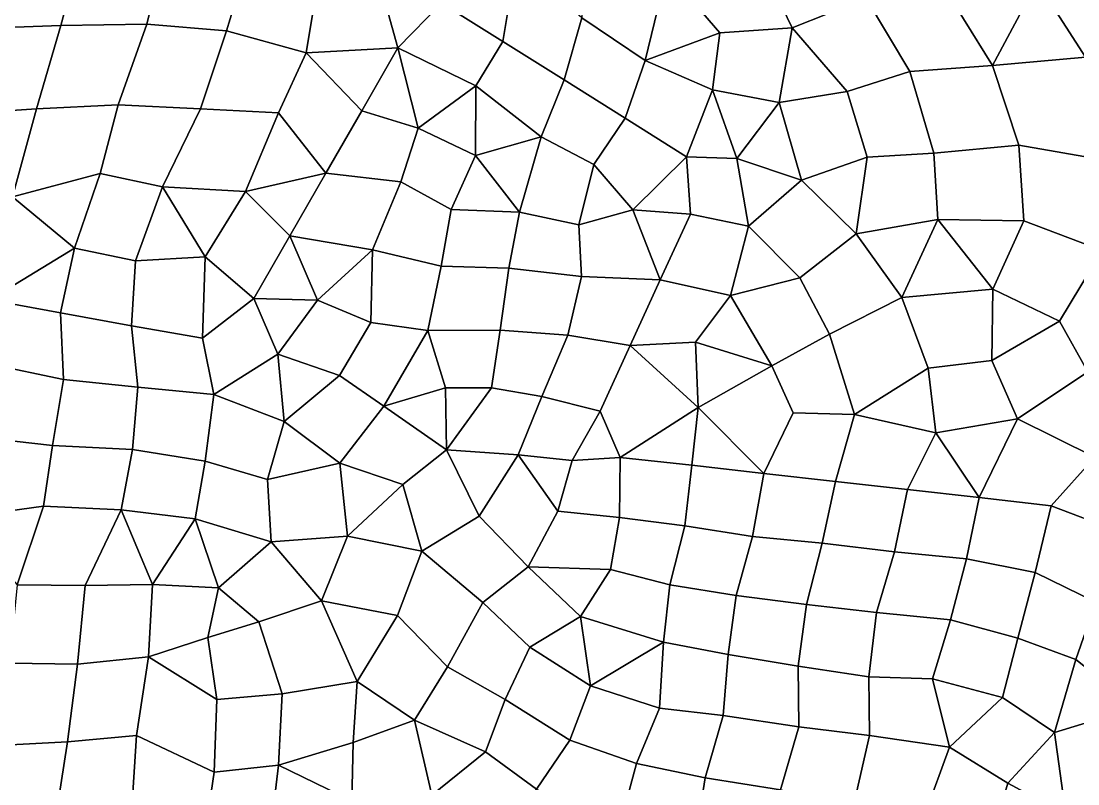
# Model space of a CAD drawing. Extents: x 391089 to 406232, y 6461839 to 6471033.
# Drawn here: x 402555.9 to 402614.5, y 6469703.6 to 6469745.9 of the extents above; entities that cross this region are included whole.
import ezdxf

# ---------------------------------------------------------------- set-up
doc = ezdxf.new("R2010")
doc.units = 0
doc.layers.add('MESH_ELEMS', color=18, linetype='CONTINUOUS')
doc.layers.add('MESH_NODES', color=18, linetype='CONTINUOUS')

msp = doc.modelspace()

# ---------------------------------------------------------------- linework, layer by layer
at = {"layer": 'MESH_ELEMS', "color": 178}
for points in [[(402612.244, 6469748.09, 1.167), (402614.931, 6469743.9, 1.209), (402619.374, 6469747.51, 1.174), (402615.586, 6469751.73, 1.14)], [(402600.19, 6469751.15, 1.145), (402596.434, 6469750.14, 1.188), (402598.662, 6469745.54, 1.213), (402602.759, 6469747.17, 1.191)], [(402558.102, 6469745.67, 1.287), (402559.354, 6469750.34, 1.225), (402554.684, 6469750.25, 1.36), (402553.491, 6469745.5, 1.449)], [(402562.865, 6469745.73, 1.111), (402563.972, 6469750.3, 1.105), (402559.354, 6469750.34, 1.225), (402558.102, 6469745.67, 1.287)], [(402567.289, 6469745.37, 1.089), (402568.703, 6469750.05, 1.115), (402563.972, 6469750.3, 1.105), (402562.865, 6469745.73, 1.111)], [(402586.998, 6469746.08, 1.17), (402590.512, 6469743.72, 1.154), (402591.698, 6469748.68, 1.208), (402587.073, 6469750.51, 1.239)], [(402572.26, 6469747.51, 1.116), (402568.703, 6469750.05, 1.115), (402567.289, 6469745.37, 1.089), (402571.712, 6469744.14, 1.117)], [(402583.35, 6469749.23, 1.212), (402578.931, 6469750.25, 1.205), (402579.215, 6469746.91, 1.136), (402582.61, 6469744.78, 1.117)], [(402594.639, 6469745.26, 1.192), (402598.662, 6469745.54, 1.213), (402596.434, 6469750.14, 1.188), (402591.698, 6469748.68, 1.208)], [(402586.998, 6469746.08, 1.17), (402583.35, 6469749.23, 1.212), (402582.61, 6469744.78, 1.117), (402586.004, 6469742.65, 1.114)], [(402591.698, 6469748.68, 1.208), (402590.512, 6469743.72, 1.154), (402594.639, 6469745.26, 1.192), (402591.698, 6469748.68, 1.208)], [(402606.556, 6469748.63, 1.165), (402602.759, 6469747.17, 1.191), (402605.179, 6469743.12, 1.251), (402609.774, 6469743.44, 1.244)], [(402606.556, 6469748.63, 1.165), (402609.774, 6469743.44, 1.244), (402612.244, 6469748.09, 1.167), (402606.556, 6469748.63, 1.165)], [(402571.712, 6469744.14, 1.117), (402576.79, 6469744.42, 1.103), (402575.757, 6469748.16, 1.139), (402572.26, 6469747.51, 1.116)], [(402576.79, 6469744.42, 1.103), (402579.215, 6469746.91, 1.136), (402575.757, 6469748.16, 1.139), (402576.79, 6469744.42, 1.103)], [(402614.931, 6469743.9, 1.209), (402612.244, 6469748.09, 1.167), (402609.774, 6469743.44, 1.244), (402614.931, 6469743.9, 1.209)], [(402581.121, 6469742.32, 1.077), (402582.61, 6469744.78, 1.117), (402579.215, 6469746.91, 1.136), (402576.79, 6469744.42, 1.103)], [(402602.759, 6469747.17, 1.191), (402598.662, 6469745.54, 1.213), (402601.703, 6469742.01, 1.237), (402605.179, 6469743.12, 1.251)], [(402556.747, 6469741.05, 1.362), (402558.102, 6469745.67, 1.287), (402553.491, 6469745.5, 1.449), (402552.299, 6469740.75, 1.51)], [(402561.27, 6469741.27, 1.155), (402562.865, 6469745.73, 1.111), (402558.102, 6469745.67, 1.287), (402556.747, 6469741.05, 1.362)], [(402565.838, 6469741.05, 1.089), (402567.289, 6469745.37, 1.089), (402562.865, 6469745.73, 1.111), (402561.27, 6469741.27, 1.155)], [(402590.512, 6469743.72, 1.154), (402586.998, 6469746.08, 1.17), (402586.004, 6469742.65, 1.114), (402589.399, 6469740.52, 1.12)], [(402570.178, 6469740.82, 1.143), (402571.712, 6469744.14, 1.117), (402567.289, 6469745.37, 1.089), (402565.838, 6469741.05, 1.089)], [(402594.639, 6469745.26, 1.192), (402590.512, 6469743.72, 1.154), (402594.243, 6469742.09, 1.182), (402594.639, 6469745.26, 1.192)], [(402597.935, 6469741.39, 1.206), (402598.662, 6469745.54, 1.213), (402594.639, 6469745.26, 1.192), (402594.243, 6469742.09, 1.182)], [(402598.662, 6469745.54, 1.213), (402597.935, 6469741.39, 1.206), (402601.703, 6469742.01, 1.237), (402598.662, 6469745.54, 1.213)], [(402581.121, 6469742.32, 1.077), (402584.732, 6469739.5, 1.06), (402586.004, 6469742.65, 1.114), (402582.61, 6469744.78, 1.117)], [(402574.791, 6469740.94, 1.125), (402571.712, 6469744.14, 1.117), (402570.178, 6469740.82, 1.143), (402572.793, 6469737.47, 1.158)], [(402571.712, 6469744.14, 1.117), (402574.791, 6469740.94, 1.125), (402576.79, 6469744.42, 1.103), (402571.712, 6469744.14, 1.117)], [(402576.79, 6469744.42, 1.103), (402574.791, 6469740.94, 1.125), (402577.92, 6469739.98, 1.088), (402576.79, 6469744.42, 1.103)], [(402577.92, 6469739.98, 1.088), (402581.121, 6469742.32, 1.077), (402576.79, 6469744.42, 1.103), (402577.92, 6469739.98, 1.088)], [(402614.931, 6469743.9, 1.209), (402609.774, 6469743.44, 1.244), (402611.235, 6469739.03, 1.25), (402616.113, 6469738.17, 1.203)], [(402589.399, 6469740.52, 1.12), (402592.794, 6469738.39, 1.144), (402594.243, 6469742.09, 1.182), (402590.512, 6469743.72, 1.154)], [(402609.774, 6469743.44, 1.244), (402605.179, 6469743.12, 1.251), (402606.522, 6469738.59, 1.263), (402611.235, 6469739.03, 1.25)], [(402602.823, 6469738.36, 1.231), (402606.522, 6469738.59, 1.263), (402605.179, 6469743.12, 1.251), (402601.703, 6469742.01, 1.237)], [(402581.086, 6469738.45, 1.029), (402581.121, 6469742.32, 1.077), (402577.92, 6469739.98, 1.088), (402581.086, 6469738.45, 1.029)], [(402584.732, 6469739.5, 1.06), (402581.121, 6469742.32, 1.077), (402581.086, 6469738.45, 1.029), (402584.732, 6469739.5, 1.06)], [(402589.399, 6469740.52, 1.12), (402586.004, 6469742.65, 1.114), (402584.732, 6469739.5, 1.06), (402587.652, 6469737.95, 1.077)], [(402595.581, 6469738.29, 1.179), (402594.243, 6469742.09, 1.182), (402592.794, 6469738.39, 1.144), (402595.581, 6469738.29, 1.179)], [(402595.581, 6469738.29, 1.179), (402597.935, 6469741.39, 1.206), (402594.243, 6469742.09, 1.182), (402595.581, 6469738.29, 1.179)], [(402601.703, 6469742.01, 1.237), (402597.935, 6469741.39, 1.206), (402599.173, 6469737.09, 1.202), (402602.823, 6469738.36, 1.231)], [(402555.425, 6469736.16, 1.345), (402556.747, 6469741.05, 1.362), (402552.299, 6469740.75, 1.51), (402551.106, 6469735.99, 1.357)], [(402560.275, 6469737.46, 1.244), (402561.27, 6469741.27, 1.155), (402556.747, 6469741.05, 1.362), (402555.425, 6469736.16, 1.345)], [(402563.735, 6469736.71, 1.193), (402565.838, 6469741.05, 1.089), (402561.27, 6469741.27, 1.155), (402560.275, 6469737.46, 1.244)], [(402568.334, 6469736.46, 1.187), (402570.178, 6469740.82, 1.143), (402565.838, 6469741.05, 1.089), (402563.735, 6469736.71, 1.193)], [(402576.95, 6469736.99, 1.09), (402577.92, 6469739.98, 1.088), (402574.791, 6469740.94, 1.125), (402572.793, 6469737.47, 1.158)], [(402597.935, 6469741.39, 1.206), (402595.581, 6469738.29, 1.179), (402599.173, 6469737.09, 1.202), (402597.935, 6469741.39, 1.206)], [(402568.334, 6469736.46, 1.187), (402572.793, 6469737.47, 1.158), (402570.178, 6469740.82, 1.143), (402568.334, 6469736.46, 1.187)], [(402587.652, 6469737.95, 1.077), (402589.814, 6469735.44, 1.09), (402592.794, 6469738.39, 1.144), (402589.399, 6469740.52, 1.12)], [(402576.95, 6469736.99, 1.09), (402579.739, 6469735.46, 1.034), (402581.086, 6469738.45, 1.029), (402577.92, 6469739.98, 1.088)], [(402581.086, 6469738.45, 1.029), (402583.544, 6469735.32, 1.005), (402584.732, 6469739.5, 1.06), (402581.086, 6469738.45, 1.029)], [(402583.544, 6469735.32, 1.005), (402586.828, 6469734.61, 1.04), (402587.652, 6469737.95, 1.077), (402584.732, 6469739.5, 1.06)], [(402606.732, 6469734.91, 1.233), (402606.522, 6469738.59, 1.263), (402602.823, 6469738.36, 1.231), (402602.199, 6469734.12, 1.202)], [(402611.505, 6469734.83, 1.248), (402611.235, 6469739.03, 1.25), (402606.522, 6469738.59, 1.263), (402606.732, 6469734.91, 1.233)], [(402611.505, 6469734.83, 1.248), (402615.857, 6469733.19, 1.214), (402616.113, 6469738.17, 1.203), (402611.235, 6469739.03, 1.25)], [(402579.739, 6469735.46, 1.034), (402583.544, 6469735.32, 1.005), (402581.086, 6469738.45, 1.029), (402579.739, 6469735.46, 1.034)], [(402592.794, 6469738.39, 1.144), (402589.814, 6469735.44, 1.09), (402593.014, 6469735.21, 1.14), (402592.794, 6469738.39, 1.144)], [(402593.014, 6469735.21, 1.14), (402596.235, 6469734.53, 1.161), (402595.581, 6469738.29, 1.179), (402592.794, 6469738.39, 1.144)], [(402595.581, 6469738.29, 1.179), (402596.235, 6469734.53, 1.161), (402599.173, 6469737.09, 1.202), (402595.581, 6469738.29, 1.179)], [(402602.823, 6469738.36, 1.231), (402599.173, 6469737.09, 1.202), (402602.199, 6469734.12, 1.202), (402602.823, 6469738.36, 1.231)], [(402558.857, 6469733.31, 1.295), (402560.275, 6469737.46, 1.244), (402555.425, 6469736.16, 1.345), (402558.857, 6469733.31, 1.295)], [(402562.236, 6469732.61, 1.242), (402563.735, 6469736.71, 1.193), (402560.275, 6469737.46, 1.244), (402558.857, 6469733.31, 1.295)], [(402572.793, 6469737.47, 1.158), (402568.334, 6469736.46, 1.187), (402570.795, 6469734, 1.151), (402572.793, 6469737.47, 1.158)], [(402575.374, 6469733.23, 1.057), (402576.95, 6469736.99, 1.09), (402572.793, 6469737.47, 1.158), (402570.795, 6469734, 1.151)], [(402589.814, 6469735.44, 1.09), (402587.652, 6469737.95, 1.077), (402586.828, 6469734.61, 1.04), (402589.814, 6469735.44, 1.09)], [(402579.183, 6469732.32, 0.987), (402579.739, 6469735.46, 1.034), (402576.95, 6469736.99, 1.09), (402575.374, 6469733.23, 1.057)], [(402599.085, 6469731.67, 1.157), (402602.199, 6469734.12, 1.202), (402599.173, 6469737.09, 1.202), (402596.235, 6469734.53, 1.161)], [(402562.236, 6469732.61, 1.242), (402566.108, 6469732.83, 1.194), (402563.735, 6469736.71, 1.193), (402562.236, 6469732.61, 1.242)], [(402563.735, 6469736.71, 1.193), (402566.108, 6469732.83, 1.194), (402568.334, 6469736.46, 1.187), (402563.735, 6469736.71, 1.193)], [(402570.795, 6469734, 1.151), (402568.334, 6469736.46, 1.187), (402566.108, 6469732.83, 1.194), (402568.796, 6469730.52, 1.15)], [(402554.133, 6469730.46, 1.333), (402558.857, 6469733.31, 1.295), (402555.425, 6469736.16, 1.345), (402554.133, 6469730.46, 1.333)], [(402579.739, 6469735.46, 1.034), (402579.183, 6469732.32, 0.987), (402582.944, 6469732.21, 0.96), (402583.544, 6469735.32, 1.005)], [(402582.944, 6469732.21, 0.96), (402586.981, 6469731.75, 1.024), (402586.828, 6469734.61, 1.04), (402583.544, 6469735.32, 1.005)], [(402586.981, 6469731.75, 1.024), (402591.346, 6469731.57, 1.099), (402589.814, 6469735.44, 1.09), (402586.828, 6469734.61, 1.04)], [(402591.346, 6469731.57, 1.099), (402593.014, 6469735.21, 1.14), (402589.814, 6469735.44, 1.09), (402591.346, 6469731.57, 1.099)], [(402595.234, 6469730.7, 1.125), (402596.235, 6469734.53, 1.161), (402593.014, 6469735.21, 1.14), (402591.346, 6469731.57, 1.099)], [(402595.234, 6469730.7, 1.125), (402599.085, 6469731.67, 1.157), (402596.235, 6469734.53, 1.161), (402595.234, 6469730.7, 1.125)], [(402602.199, 6469734.12, 1.202), (402604.746, 6469730.58, 1.183), (402606.732, 6469734.91, 1.233), (402602.199, 6469734.12, 1.202)], [(402606.732, 6469734.91, 1.233), (402604.746, 6469730.58, 1.183), (402609.782, 6469731.04, 1.228), (402606.732, 6469734.91, 1.233)], [(402606.732, 6469734.91, 1.233), (402609.782, 6469731.04, 1.228), (402611.505, 6469734.83, 1.248), (402606.732, 6469734.91, 1.233)], [(402613.483, 6469729.27, 1.243), (402615.857, 6469733.19, 1.214), (402611.505, 6469734.83, 1.248), (402609.782, 6469731.04, 1.228)], [(402572.332, 6469730.43, 1.048), (402570.795, 6469734, 1.151), (402568.796, 6469730.52, 1.15), (402572.332, 6469730.43, 1.048)], [(402575.374, 6469733.23, 1.057), (402570.795, 6469734, 1.151), (402572.332, 6469730.43, 1.048), (402575.374, 6469733.23, 1.057)], [(402600.737, 6469728.56, 1.13), (402604.746, 6469730.58, 1.183), (402602.199, 6469734.12, 1.202), (402599.085, 6469731.67, 1.157)], [(402558.857, 6469733.31, 1.295), (402554.133, 6469730.46, 1.333), (402558.075, 6469729.74, 1.296), (402558.857, 6469733.31, 1.295)], [(402558.075, 6469729.74, 1.296), (402562.018, 6469729.02, 1.25), (402562.236, 6469732.61, 1.242), (402558.857, 6469733.31, 1.295)], [(402562.236, 6469732.61, 1.242), (402562.018, 6469729.02, 1.25), (402565.961, 6469728.32, 1.196), (402566.108, 6469732.83, 1.194)], [(402568.796, 6469730.52, 1.15), (402566.108, 6469732.83, 1.194), (402565.961, 6469728.32, 1.196), (402568.796, 6469730.52, 1.15)], [(402572.332, 6469730.43, 1.048), (402575.283, 6469729.2, 0.967), (402575.374, 6469733.23, 1.057), (402572.332, 6469730.43, 1.048)], [(402575.283, 6469729.2, 0.967), (402578.454, 6469728.75, 0.912), (402579.183, 6469732.32, 0.987), (402575.374, 6469733.23, 1.057)], [(402613.483, 6469729.27, 1.243), (402615.064, 6469726.47, 1.225), (402619.319, 6469728.6, 1.183), (402615.857, 6469733.19, 1.214)], [(402582.457, 6469728.77, 0.957), (402582.944, 6469732.21, 0.96), (402579.183, 6469732.32, 0.987), (402578.454, 6469728.75, 0.912)], [(402586.22, 6469728.49, 1.072), (402586.981, 6469731.75, 1.024), (402582.944, 6469732.21, 0.96), (402582.457, 6469728.77, 0.957)], [(402589.679, 6469727.92, 1.116), (402591.346, 6469731.57, 1.099), (402586.981, 6469731.75, 1.024), (402586.22, 6469728.49, 1.072)], [(402593.297, 6469728.1, 1.096), (402595.234, 6469730.7, 1.125), (402591.346, 6469731.57, 1.099), (402589.679, 6469727.92, 1.116)], [(402597.521, 6469726.79, 1.114), (402600.737, 6469728.56, 1.13), (402599.085, 6469731.67, 1.157), (402595.234, 6469730.7, 1.125)], [(402609.782, 6469731.04, 1.228), (402604.746, 6469730.58, 1.183), (402606.206, 6469726.66, 1.164), (402609.731, 6469727.09, 1.233)], [(402609.782, 6469731.04, 1.228), (402609.731, 6469727.09, 1.233), (402613.483, 6469729.27, 1.243), (402609.782, 6469731.04, 1.228)], [(402554.173, 6469726.89, 1.312), (402558.249, 6469726.04, 1.286), (402558.075, 6469729.74, 1.296), (402554.133, 6469730.46, 1.333)], [(402570.138, 6469727.45, 1.041), (402568.796, 6469730.52, 1.15), (402565.961, 6469728.32, 1.196), (402566.576, 6469725.21, 1.149)], [(402568.796, 6469730.52, 1.15), (402570.138, 6469727.45, 1.041), (402572.332, 6469730.43, 1.048), (402568.796, 6469730.52, 1.15)], [(402572.332, 6469730.43, 1.048), (402570.138, 6469727.45, 1.041), (402573.549, 6469726.26, 0.932), (402575.283, 6469729.2, 0.967)], [(402597.521, 6469726.79, 1.114), (402595.234, 6469730.7, 1.125), (402593.297, 6469728.1, 1.096), (402597.521, 6469726.79, 1.114)], [(402606.206, 6469726.66, 1.164), (402604.746, 6469730.58, 1.183), (402600.737, 6469728.56, 1.13), (402602.107, 6469724.09, 1.126)], [(402558.249, 6469726.04, 1.286), (402562.362, 6469725.61, 1.255), (402562.018, 6469729.02, 1.25), (402558.075, 6469729.74, 1.296)], [(402576.006, 6469724.56, 0.82), (402578.454, 6469728.75, 0.912), (402575.283, 6469729.2, 0.967), (402573.549, 6469726.26, 0.932)], [(402615.064, 6469726.47, 1.225), (402613.483, 6469729.27, 1.243), (402609.731, 6469727.09, 1.233), (402611.151, 6469723.86, 1.273)], [(402562.362, 6469725.61, 1.255), (402566.576, 6469725.21, 1.149), (402565.961, 6469728.32, 1.196), (402562.018, 6469729.02, 1.25)], [(402576.006, 6469724.56, 0.82), (402579.428, 6469725.58, 0.859), (402578.454, 6469728.75, 0.912), (402576.006, 6469724.56, 0.82)], [(402581.979, 6469725.57, 0.937), (402582.457, 6469728.77, 0.957), (402578.454, 6469728.75, 0.912), (402579.428, 6469725.58, 0.859)], [(402584.769, 6469725.09, 1.107), (402586.22, 6469728.49, 1.072), (402582.457, 6469728.77, 0.957), (402581.979, 6469725.57, 0.937)], [(402588.011, 6469724.28, 1.227), (402589.679, 6469727.92, 1.116), (402586.22, 6469728.49, 1.072), (402584.769, 6469725.09, 1.107)], [(402593.449, 6469724.49, 1.139), (402593.297, 6469728.1, 1.096), (402589.679, 6469727.92, 1.116), (402593.449, 6469724.49, 1.139)], [(402597.521, 6469726.79, 1.114), (402593.297, 6469728.1, 1.096), (402593.449, 6469724.49, 1.139), (402597.521, 6469726.79, 1.114)], [(402600.737, 6469728.56, 1.13), (402597.521, 6469726.79, 1.114), (402598.707, 6469724.19, 1.145), (402602.107, 6469724.09, 1.126)], [(402566.576, 6469725.21, 1.149), (402570.483, 6469723.71, 0.961), (402570.138, 6469727.45, 1.041), (402566.576, 6469725.21, 1.149)], [(402570.483, 6469723.71, 0.961), (402573.549, 6469726.26, 0.932), (402570.138, 6469727.45, 1.041), (402570.483, 6469723.71, 0.961)], [(402593.449, 6469724.49, 1.139), (402589.679, 6469727.92, 1.116), (402588.011, 6469724.28, 1.227), (402589.119, 6469721.72, 1.282)], [(402557.636, 6469722.38, 1.276), (402558.249, 6469726.04, 1.286), (402554.173, 6469726.89, 1.312), (402553.368, 6469722.86, 1.253)], [(402606.619, 6469723.09, 1.13), (402611.151, 6469723.86, 1.273), (402609.731, 6469727.09, 1.233), (402606.206, 6469726.66, 1.164)], [(402573.571, 6469721.4, 0.807), (402576.006, 6469724.56, 0.82), (402573.549, 6469726.26, 0.932), (402570.483, 6469723.71, 0.961)], [(402593.449, 6469724.49, 1.139), (402597.084, 6469720.83, 1.208), (402598.707, 6469724.19, 1.145), (402597.521, 6469726.79, 1.114)], [(402606.619, 6469723.09, 1.13), (402606.206, 6469726.66, 1.164), (402602.107, 6469724.09, 1.126), (402606.619, 6469723.09, 1.13)], [(402615.064, 6469726.47, 1.225), (402611.151, 6469723.86, 1.273), (402615.45, 6469721.74, 1.209), (402615.064, 6469726.47, 1.225)], [(402562.065, 6469722.15, 1.258), (402562.362, 6469725.61, 1.255), (402558.249, 6469726.04, 1.286), (402557.636, 6469722.38, 1.276)], [(402566.103, 6469721.51, 1.092), (402566.576, 6469725.21, 1.149), (402562.362, 6469725.61, 1.255), (402562.065, 6469722.15, 1.258)], [(402570.483, 6469723.71, 0.961), (402566.576, 6469725.21, 1.149), (402566.103, 6469721.51, 1.092), (402569.56, 6469720.49, 0.958)], [(402576.006, 6469724.56, 0.82), (402579.495, 6469722.14, 0.799), (402579.428, 6469725.58, 0.859), (402576.006, 6469724.56, 0.82)], [(402581.979, 6469725.57, 0.937), (402579.428, 6469725.58, 0.859), (402579.495, 6469722.14, 0.799), (402581.979, 6469725.57, 0.937)], [(402583.461, 6469721.86, 1.237), (402584.769, 6469725.09, 1.107), (402581.979, 6469725.57, 0.937), (402579.495, 6469722.14, 0.799)], [(402584.769, 6469725.09, 1.107), (402583.461, 6469721.86, 1.237), (402586.459, 6469721.54, 1.348), (402588.011, 6469724.28, 1.227)], [(402577.056, 6469720.22, 0.749), (402579.495, 6469722.14, 0.799), (402576.006, 6469724.56, 0.82), (402573.571, 6469721.4, 0.807)], [(402589.119, 6469721.72, 1.282), (402588.011, 6469724.28, 1.227), (402586.459, 6469721.54, 1.348), (402589.119, 6469721.72, 1.282)], [(402593.449, 6469724.49, 1.139), (402589.119, 6469721.72, 1.282), (402593.102, 6469721.28, 1.242), (402593.449, 6469724.49, 1.139)], [(402593.102, 6469721.28, 1.242), (402597.084, 6469720.83, 1.208), (402593.449, 6469724.49, 1.139), (402593.102, 6469721.28, 1.242)], [(402601.066, 6469720.38, 1.157), (402602.107, 6469724.09, 1.126), (402598.707, 6469724.19, 1.145), (402597.084, 6469720.83, 1.208)], [(402605.049, 6469719.94, 1.125), (402606.619, 6469723.09, 1.13), (402602.107, 6469724.09, 1.126), (402601.066, 6469720.38, 1.157)], [(402570.483, 6469723.71, 0.961), (402569.56, 6469720.49, 0.958), (402573.571, 6469721.4, 0.807), (402570.483, 6469723.71, 0.961)], [(402611.151, 6469723.86, 1.273), (402606.619, 6469723.09, 1.13), (402609.031, 6469719.49, 1.186), (402611.151, 6469723.86, 1.273)], [(402613.013, 6469719.04, 1.148), (402615.45, 6469721.74, 1.209), (402611.151, 6469723.86, 1.273), (402609.031, 6469719.49, 1.186)], [(402557.128, 6469719.02, 1.218), (402557.636, 6469722.38, 1.276), (402553.368, 6469722.86, 1.253), (402552.466, 6469718.36, 1.205)], [(402605.049, 6469719.94, 1.125), (402609.031, 6469719.49, 1.186), (402606.619, 6469723.09, 1.13), (402605.049, 6469719.94, 1.125)], [(402561.453, 6469718.81, 1.191), (402562.065, 6469722.15, 1.258), (402557.636, 6469722.38, 1.276), (402557.128, 6469719.02, 1.218)], [(402565.555, 6469718.32, 1.095), (402566.103, 6469721.51, 1.092), (402562.065, 6469722.15, 1.258), (402561.453, 6469718.81, 1.191)], [(402581.293, 6469718.46, 0.949), (402579.495, 6469722.14, 0.799), (402577.056, 6469720.22, 0.749), (402578.127, 6469716.52, 0.753)], [(402581.293, 6469718.46, 0.949), (402583.461, 6469721.86, 1.237), (402579.495, 6469722.14, 0.799), (402581.293, 6469718.46, 0.949)], [(402581.293, 6469718.46, 0.949), (402584.019, 6469715.66, 0.92), (402585.669, 6469718.73, 1.174), (402583.461, 6469721.86, 1.237)], [(402586.459, 6469721.54, 1.348), (402583.461, 6469721.86, 1.237), (402585.669, 6469718.73, 1.174), (402586.459, 6469721.54, 1.348)], [(402589.076, 6469718.38, 1.341), (402589.119, 6469721.72, 1.282), (402586.459, 6469721.54, 1.348), (402585.669, 6469718.73, 1.174)], [(402589.076, 6469718.38, 1.341), (402592.696, 6469717.93, 1.362), (402593.102, 6469721.28, 1.242), (402589.119, 6469721.72, 1.282)], [(402615.45, 6469721.74, 1.209), (402613.013, 6469719.04, 1.148), (402616.63, 6469717.66, 1.172), (402615.45, 6469721.74, 1.209)], [(402569.56, 6469720.49, 0.958), (402566.103, 6469721.51, 1.092), (402565.555, 6469718.32, 1.095), (402569.756, 6469717.04, 0.926)], [(402569.56, 6469720.49, 0.958), (402569.756, 6469717.04, 0.926), (402573.99, 6469717.36, 0.75), (402573.571, 6469721.4, 0.807)], [(402573.571, 6469721.4, 0.807), (402573.99, 6469717.36, 0.75), (402577.056, 6469720.22, 0.749), (402573.571, 6469721.4, 0.807)], [(402596.462, 6469717.34, 1.235), (402597.084, 6469720.83, 1.208), (402593.102, 6469721.28, 1.242), (402592.696, 6469717.93, 1.362)], [(402600.323, 6469716.96, 1.156), (402601.066, 6469720.38, 1.157), (402597.084, 6469720.83, 1.208), (402596.462, 6469717.34, 1.235)], [(402577.056, 6469720.22, 0.749), (402573.99, 6469717.36, 0.75), (402578.127, 6469716.52, 0.753), (402577.056, 6469720.22, 0.749)], [(402604.329, 6469716.49, 1.115), (402605.049, 6469719.94, 1.125), (402601.066, 6469720.38, 1.157), (402600.323, 6469716.96, 1.156)], [(402608.33, 6469716.1, 1.097), (402609.031, 6469719.49, 1.186), (402605.049, 6469719.94, 1.125), (402604.329, 6469716.49, 1.115)], [(402612.129, 6469715.34, 1.125), (402613.013, 6469719.04, 1.148), (402609.031, 6469719.49, 1.186), (402608.33, 6469716.1, 1.097)], [(402555.674, 6469714.66, 1.128), (402557.128, 6469719.02, 1.218), (402552.466, 6469718.36, 1.205), (402555.674, 6469714.66, 1.128)], [(402557.128, 6469719.02, 1.218), (402555.674, 6469714.66, 1.128), (402559.441, 6469714.62, 1.107), (402561.453, 6469718.81, 1.191)], [(402559.441, 6469714.62, 1.107), (402563.174, 6469714.67, 1.077), (402561.453, 6469718.81, 1.191), (402559.441, 6469714.62, 1.107)], [(402565.555, 6469718.32, 1.095), (402561.453, 6469718.81, 1.191), (402563.174, 6469714.67, 1.077), (402565.555, 6469718.32, 1.095)], [(402588.585, 6469715.51, 1.242), (402589.076, 6469718.38, 1.341), (402585.669, 6469718.73, 1.174), (402584.019, 6469715.66, 0.92)], [(402612.129, 6469715.34, 1.125), (402615.507, 6469713.7, 1.214), (402616.63, 6469717.66, 1.172), (402613.013, 6469719.04, 1.148)], [(402563.174, 6469714.67, 1.077), (402566.844, 6469714.49, 1.021), (402565.555, 6469718.32, 1.095), (402563.174, 6469714.67, 1.077)], [(402566.844, 6469714.49, 1.021), (402569.756, 6469717.04, 0.926), (402565.555, 6469718.32, 1.095), (402566.844, 6469714.49, 1.021)], [(402581.293, 6469718.46, 0.949), (402578.127, 6469716.52, 0.753), (402581.497, 6469713.67, 0.771), (402584.019, 6469715.66, 0.92)], [(402592.696, 6469717.93, 1.362), (402589.076, 6469718.38, 1.341), (402588.585, 6469715.51, 1.242), (402591.874, 6469714.65, 1.368)], [(402595.548, 6469714.07, 1.226), (402596.462, 6469717.34, 1.235), (402592.696, 6469717.93, 1.362), (402591.874, 6469714.65, 1.368)], [(402569.076, 6469712.6, 0.916), (402572.552, 6469713.77, 0.806), (402569.756, 6469717.04, 0.926), (402566.844, 6469714.49, 1.021)], [(402569.756, 6469717.04, 0.926), (402572.552, 6469713.77, 0.806), (402573.99, 6469717.36, 0.75), (402569.756, 6469717.04, 0.926)], [(402576.762, 6469712.95, 0.772), (402578.127, 6469716.52, 0.753), (402573.99, 6469717.36, 0.75), (402572.552, 6469713.77, 0.806)], [(402599.457, 6469713.56, 1.135), (402600.323, 6469716.96, 1.156), (402596.462, 6469717.34, 1.235), (402595.548, 6469714.07, 1.226)], [(402603.333, 6469713.12, 1.089), (402604.329, 6469716.49, 1.115), (402600.323, 6469716.96, 1.156), (402599.457, 6469713.56, 1.135)], [(402581.497, 6469713.67, 0.771), (402578.127, 6469716.52, 0.753), (402576.762, 6469712.95, 0.772), (402579.542, 6469710.1, 0.765)], [(402607.448, 6469712.71, 1.046), (402608.33, 6469716.1, 1.097), (402604.329, 6469716.49, 1.115), (402603.333, 6469713.12, 1.089)], [(402611.171, 6469711.69, 1.119), (402612.129, 6469715.34, 1.125), (402608.33, 6469716.1, 1.097), (402607.448, 6469712.71, 1.046)], [(402584.019, 6469715.66, 0.92), (402581.497, 6469713.67, 0.771), (402584.107, 6469711.19, 0.906), (402586.922, 6469712.89, 0.944)], [(402584.019, 6469715.66, 0.92), (402586.922, 6469712.89, 0.944), (402588.585, 6469715.51, 1.242), (402584.019, 6469715.66, 0.92)], [(402591.519, 6469711.48, 1.165), (402591.874, 6469714.65, 1.368), (402588.585, 6469715.51, 1.242), (402586.922, 6469712.89, 0.944)], [(402615.507, 6469713.7, 1.214), (402612.129, 6469715.34, 1.125), (402611.171, 6469711.69, 1.119), (402614.385, 6469710.52, 1.237)], [(402559.021, 6469710.26, 1.01), (402559.441, 6469714.62, 1.107), (402555.674, 6469714.66, 1.128), (402555.259, 6469710.32, 1.026)], [(402563.174, 6469714.67, 1.077), (402559.441, 6469714.62, 1.107), (402559.021, 6469710.26, 1.01), (402562.954, 6469710.66, 1.004)], [(402563.174, 6469714.67, 1.077), (402562.954, 6469710.66, 1.004), (402566.256, 6469711.74, 0.997), (402566.844, 6469714.49, 1.021)], [(402591.874, 6469714.65, 1.368), (402591.519, 6469711.48, 1.165), (402595.101, 6469710.79, 1.093), (402595.548, 6469714.07, 1.226)], [(402566.256, 6469711.74, 0.997), (402569.076, 6469712.6, 0.916), (402566.844, 6469714.49, 1.021), (402566.256, 6469711.74, 0.997)], [(402598.986, 6469710.14, 1.086), (402599.457, 6469713.56, 1.135), (402595.548, 6469714.07, 1.226), (402595.101, 6469710.79, 1.093)], [(402570.37, 6469708.62, 1.031), (402574.528, 6469709.3, 0.929), (402572.552, 6469713.77, 0.806), (402569.076, 6469712.6, 0.916)], [(402576.762, 6469712.95, 0.772), (402572.552, 6469713.77, 0.806), (402574.528, 6469709.3, 0.929), (402576.762, 6469712.95, 0.772)], [(402579.542, 6469710.1, 0.765), (402582.746, 6469708.29, 0.876), (402584.107, 6469711.19, 0.906), (402581.497, 6469713.67, 0.771)], [(402599.457, 6469713.56, 1.135), (402598.986, 6469710.14, 1.086), (402602.908, 6469709.55, 1.054), (402603.333, 6469713.12, 1.089)], [(402614.385, 6469710.52, 1.237), (402617.753, 6469707.86, 1.384), (402618.592, 6469711.94, 1.297), (402615.507, 6469713.7, 1.214)], [(402579.542, 6469710.1, 0.765), (402576.762, 6469712.95, 0.772), (402574.528, 6469709.3, 0.929), (402577.715, 6469707.15, 0.937)], [(402587.479, 6469709.06, 0.902), (402586.922, 6469712.89, 0.944), (402584.107, 6469711.19, 0.906), (402587.479, 6469709.06, 0.902)], [(402591.519, 6469711.48, 1.165), (402586.922, 6469712.89, 0.944), (402587.479, 6469709.06, 0.902), (402591.519, 6469711.48, 1.165)], [(402606.437, 6469709.44, 1.035), (402607.448, 6469712.71, 1.046), (402603.333, 6469713.12, 1.089), (402602.908, 6469709.55, 1.054)], [(402569.076, 6469712.6, 0.916), (402566.256, 6469711.74, 0.997), (402566.741, 6469708.29, 0.959), (402570.37, 6469708.62, 1.031)], [(402610.331, 6469708.4, 1.073), (402611.171, 6469711.69, 1.119), (402607.448, 6469712.71, 1.046), (402606.437, 6469709.44, 1.035)], [(402566.256, 6469711.74, 0.997), (402562.954, 6469710.66, 1.004), (402566.741, 6469708.29, 0.959), (402566.256, 6469711.74, 0.997)], [(402614.385, 6469710.52, 1.237), (402611.171, 6469711.69, 1.119), (402610.331, 6469708.4, 1.073), (402613.213, 6469706.46, 1.172)], [(402582.746, 6469708.29, 0.876), (402586.327, 6469706.05, 0.964), (402587.479, 6469709.06, 0.902), (402584.107, 6469711.19, 0.906)], [(402591.519, 6469711.48, 1.165), (402587.479, 6469709.06, 0.902), (402591.293, 6469707.81, 0.946), (402591.519, 6469711.48, 1.165)], [(402591.293, 6469707.81, 0.946), (402594.822, 6469707.41, 0.976), (402595.101, 6469710.79, 1.093), (402591.519, 6469711.48, 1.165)], [(402562.299, 6469706.31, 0.945), (402562.954, 6469710.66, 1.004), (402559.021, 6469710.26, 1.01), (402558.469, 6469705.95, 0.919)], [(402562.299, 6469706.31, 0.945), (402566.593, 6469704.27, 0.941), (402566.741, 6469708.29, 0.959), (402562.954, 6469710.66, 1.004)], [(402598.986, 6469710.14, 1.086), (402595.101, 6469710.79, 1.093), (402594.822, 6469707.41, 0.976), (402599.032, 6469706.78, 1.034)], [(402613.213, 6469706.46, 1.172), (402617.753, 6469707.86, 1.384), (402614.385, 6469710.52, 1.237), (402613.213, 6469706.46, 1.172)], [(402555.259, 6469710.32, 1.026), (402554.588, 6469705.75, 0.902), (402558.469, 6469705.95, 0.919), (402559.021, 6469710.26, 1.01)], [(402577.715, 6469707.15, 0.937), (402581.645, 6469705.39, 0.906), (402582.746, 6469708.29, 0.876), (402579.542, 6469710.1, 0.765)], [(402602.908, 6469709.55, 1.054), (402598.986, 6469710.14, 1.086), (402599.032, 6469706.78, 1.034), (402602.948, 6469706.3, 1.048)], [(402574.311, 6469705.92, 1.125), (402574.528, 6469709.3, 0.929), (402570.37, 6469708.62, 1.031), (402570.167, 6469704.66, 1.101)], [(402574.528, 6469709.3, 0.929), (402574.311, 6469705.92, 1.125), (402577.715, 6469707.15, 0.937), (402574.528, 6469709.3, 0.929)], [(402606.437, 6469709.44, 1.035), (402602.908, 6469709.55, 1.054), (402602.948, 6469706.3, 1.048), (402607.378, 6469705.66, 1.079)], [(402610.331, 6469708.4, 1.073), (402606.437, 6469709.44, 1.035), (402607.378, 6469705.66, 1.079), (402610.331, 6469708.4, 1.073)], [(402587.479, 6469709.06, 0.902), (402586.327, 6469706.05, 0.964), (402590.028, 6469704.74, 1.017), (402591.293, 6469707.81, 0.946)], [(402570.167, 6469704.66, 1.101), (402570.37, 6469708.62, 1.031), (402566.741, 6469708.29, 0.959), (402566.593, 6469704.27, 0.941)], [(402581.645, 6469705.39, 0.906), (402584.475, 6469703.33, 0.989), (402586.327, 6469706.05, 0.964), (402582.746, 6469708.29, 0.876)], [(402610.623, 6469703.65, 1.094), (402613.213, 6469706.46, 1.172), (402610.331, 6469708.4, 1.073), (402607.378, 6469705.66, 1.079)], [(402593.838, 6469703.96, 1.051), (402594.822, 6469707.41, 0.976), (402591.293, 6469707.81, 0.946), (402590.028, 6469704.74, 1.017)], [(402617.374, 6469703.59, 1.056), (402617.753, 6469707.86, 1.384), (402613.213, 6469706.46, 1.172), (402613.833, 6469701.93, 1.074)], [(402578.67, 6469702.99, 0.977), (402577.715, 6469707.15, 0.937), (402574.311, 6469705.92, 1.125), (402574.241, 6469702.67, 1.253)], [(402581.645, 6469705.39, 0.906), (402577.715, 6469707.15, 0.937), (402578.67, 6469702.99, 0.977), (402581.645, 6469705.39, 0.906)], [(402598.012, 6469703.29, 1.066), (402599.032, 6469706.78, 1.034), (402594.822, 6469707.41, 0.976), (402593.838, 6469703.96, 1.051)], [(402599.032, 6469706.78, 1.034), (402598.012, 6469703.29, 1.066), (402602.14, 6469702.74, 1.107), (402602.948, 6469706.3, 1.048)], [(402613.833, 6469701.93, 1.074), (402613.213, 6469706.46, 1.172), (402610.623, 6469703.65, 1.094), (402613.833, 6469701.93, 1.074)], [(402554.588, 6469705.75, 0.902), (402553.547, 6469700.98, 0.799), (402557.719, 6469701.19, 0.84), (402558.469, 6469705.95, 0.919)], [(402562.029, 6469702.26, 0.937), (402562.299, 6469706.31, 0.945), (402558.469, 6469705.95, 0.919), (402557.719, 6469701.19, 0.84)], [(402562.029, 6469702.26, 0.937), (402565.946, 6469699.88, 1.084), (402566.593, 6469704.27, 0.941), (402562.299, 6469706.31, 0.945)], [(402570.167, 6469704.66, 1.101), (402574.241, 6469702.67, 1.253), (402574.311, 6469705.92, 1.125), (402570.167, 6469704.66, 1.101)], [(402584.475, 6469703.33, 0.989), (402589.041, 6469701.11, 1.087), (402590.028, 6469704.74, 1.017), (402586.327, 6469706.05, 0.964)], [(402606.027, 6469701.95, 1.104), (402607.378, 6469705.66, 1.079), (402602.948, 6469706.3, 1.048), (402602.14, 6469702.74, 1.107)], [(402581.645, 6469705.39, 0.906), (402578.67, 6469702.99, 0.977), (402581.612, 6469700.83, 1.017), (402584.475, 6469703.33, 0.989)], [(402606.027, 6469701.95, 1.104), (402609.59, 6469700.18, 1.094), (402610.623, 6469703.65, 1.094), (402607.378, 6469705.66, 1.079)], [(402569.682, 6469700.61, 1.099), (402570.167, 6469704.66, 1.101), (402566.593, 6469704.27, 0.941), (402565.946, 6469699.88, 1.084)], [(402574.241, 6469702.67, 1.253), (402570.167, 6469704.66, 1.101), (402569.682, 6469700.61, 1.099), (402573.068, 6469698.2, 1.176)], [(402593.319, 6469700.69, 1.112), (402593.838, 6469703.96, 1.051), (402590.028, 6469704.74, 1.017), (402589.041, 6469701.11, 1.087)], [(402597.27, 6469699.87, 1.127), (402598.012, 6469703.29, 1.066), (402593.838, 6469703.96, 1.051), (402593.319, 6469700.69, 1.112)], [(402609.59, 6469700.18, 1.094), (402612.63, 6469698.52, 1.072), (402613.833, 6469701.93, 1.074), (402610.623, 6469703.65, 1.094)]]:
    msp.add_3dface(points, dxfattribs=at)
at = {"layer": 'MESH_NODES', "color": 18}
for p in [(402558.102, 6469745.67, 1.287), (402562.865, 6469745.73, 1.111), (402567.289, 6469745.37, 1.089), (402594.639, 6469745.26, 1.192), (402598.662, 6469745.54, 1.213), (402582.61, 6469744.78, 1.117), (402571.712, 6469744.14, 1.117), (402576.79, 6469744.42, 1.103), (402590.512, 6469743.72, 1.154), (402609.774, 6469743.44, 1.244), (402605.179, 6469743.12, 1.251), (402581.121, 6469742.32, 1.077), (402586.004, 6469742.65, 1.114), (402594.243, 6469742.09, 1.182), (402601.703, 6469742.01, 1.237), (402556.747, 6469741.05, 1.362), (402561.27, 6469741.27, 1.155), (402565.838, 6469741.05, 1.089), (402574.791, 6469740.94, 1.125), (402597.935, 6469741.39, 1.206), (402570.178, 6469740.82, 1.143), (402589.399, 6469740.52, 1.12), (402577.92, 6469739.98, 1.088), (402584.732, 6469739.5, 1.06), (402606.522, 6469738.59, 1.263), (402611.235, 6469739.03, 1.25), (402581.086, 6469738.45, 1.029), (402592.794, 6469738.39, 1.144), (402595.581, 6469738.29, 1.179), (402602.823, 6469738.36, 1.231), (402560.275, 6469737.46, 1.244), (402572.793, 6469737.47, 1.158), (402587.652, 6469737.95, 1.077), (402576.95, 6469736.99, 1.09), (402599.173, 6469737.09, 1.202), (402563.735, 6469736.71, 1.193), (402568.334, 6469736.46, 1.187), (402579.739, 6469735.46, 1.034), (402583.544, 6469735.32, 1.005), (402589.814, 6469735.44, 1.09), (402593.014, 6469735.21, 1.14), (402586.828, 6469734.61, 1.04), (402596.235, 6469734.53, 1.161), (402606.732, 6469734.91, 1.233), (402611.505, 6469734.83, 1.248), (402570.795, 6469734, 1.151), (402602.199, 6469734.12, 1.202), (402558.857, 6469733.31, 1.295), (402566.108, 6469732.83, 1.194), (402575.374, 6469733.23, 1.057), (402562.236, 6469732.61, 1.242), (402579.183, 6469732.32, 0.987), (402582.944, 6469732.21, 0.96), (402586.981, 6469731.75, 1.024), (402591.346, 6469731.57, 1.099), (402599.085, 6469731.67, 1.157), (402609.782, 6469731.04, 1.228), (402568.796, 6469730.52, 1.15), (402572.332, 6469730.43, 1.048), (402595.234, 6469730.7, 1.125), (402604.746, 6469730.58, 1.183), (402558.075, 6469729.74, 1.296), (402575.283, 6469729.2, 0.967), (402613.483, 6469729.27, 1.243), (402562.018, 6469729.02, 1.25), (402578.454, 6469728.75, 0.912), (402582.457, 6469728.77, 0.957), (402565.961, 6469728.32, 1.196), (402586.22, 6469728.49, 1.072), (402593.297, 6469728.1, 1.096), (402600.737, 6469728.56, 1.13), (402570.138, 6469727.45, 1.041), (402589.679, 6469727.92, 1.116), (402609.731, 6469727.09, 1.233), (402573.549, 6469726.26, 0.932), (402597.521, 6469726.79, 1.114), (402606.206, 6469726.66, 1.164), (402558.249, 6469726.04, 1.286), (402562.362, 6469725.61, 1.255), (402566.576, 6469725.21, 1.149), (402579.428, 6469725.58, 0.859), (402581.979, 6469725.57, 0.937), (402584.769, 6469725.09, 1.107), (402576.006, 6469724.56, 0.82), (402588.011, 6469724.28, 1.227), (402593.449, 6469724.49, 1.139), (402598.707, 6469724.19, 1.145), (402602.107, 6469724.09, 1.126), (402570.483, 6469723.71, 0.961), (402611.151, 6469723.86, 1.273), (402606.619, 6469723.09, 1.13), (402557.636, 6469722.38, 1.276), (402562.065, 6469722.15, 1.258), (402579.495, 6469722.14, 0.799), (402583.461, 6469721.86, 1.237), (402589.119, 6469721.72, 1.282), (402566.103, 6469721.51, 1.092), (402573.571, 6469721.4, 0.807), (402586.459, 6469721.54, 1.348), (402593.102, 6469721.28, 1.242), (402569.56, 6469720.49, 0.958), (402597.084, 6469720.83, 1.208), (402577.056, 6469720.22, 0.749), (402601.066, 6469720.38, 1.157), (402605.049, 6469719.94, 1.125), (402609.031, 6469719.49, 1.186), (402557.128, 6469719.02, 1.218), (402561.453, 6469718.81, 1.191), (402585.669, 6469718.73, 1.174), (402613.013, 6469719.04, 1.148), (402565.555, 6469718.32, 1.095), (402581.293, 6469718.46, 0.949), (402589.076, 6469718.38, 1.341), (402592.696, 6469717.93, 1.362), (402569.756, 6469717.04, 0.926), (402573.99, 6469717.36, 0.75), (402596.462, 6469717.34, 1.235), (402600.323, 6469716.96, 1.156), (402578.127, 6469716.52, 0.753), (402604.329, 6469716.49, 1.115), (402608.33, 6469716.1, 1.097), (402584.019, 6469715.66, 0.92), (402588.585, 6469715.51, 1.242), (402612.129, 6469715.34, 1.125), (402559.441, 6469714.62, 1.107), (402563.174, 6469714.67, 1.077), (402591.874, 6469714.65, 1.368), (402566.844, 6469714.49, 1.021), (402595.548, 6469714.07, 1.226), (402572.552, 6469713.77, 0.806), (402581.497, 6469713.67, 0.771), (402599.457, 6469713.56, 1.135), (402576.762, 6469712.95, 0.772), (402586.922, 6469712.89, 0.944), (402603.333, 6469713.12, 1.089), (402569.076, 6469712.6, 0.916), (402607.448, 6469712.71, 1.046), (402566.256, 6469711.74, 0.997), (402611.171, 6469711.69, 1.119), (402584.107, 6469711.19, 0.906), (402591.519, 6469711.48, 1.165), (402562.954, 6469710.66, 1.004), (402595.101, 6469710.79, 1.093), (402614.385, 6469710.52, 1.237), (402559.021, 6469710.26, 1.01), (402579.542, 6469710.1, 0.765), (402598.986, 6469710.14, 1.086), (402574.528, 6469709.3, 0.929), (402602.908, 6469709.55, 1.054), (402606.437, 6469709.44, 1.035), (402587.479, 6469709.06, 0.902), (402566.741, 6469708.29, 0.959), (402570.37, 6469708.62, 1.031), (402582.746, 6469708.29, 0.876), (402610.331, 6469708.4, 1.073), (402591.293, 6469707.81, 0.946), (402577.715, 6469707.15, 0.937), (402594.822, 6469707.41, 0.976), (402599.032, 6469706.78, 1.034), (402613.213, 6469706.46, 1.172), (402558.469, 6469705.95, 0.919), (402562.299, 6469706.31, 0.945), (402574.311, 6469705.92, 1.125), (402586.327, 6469706.05, 0.964), (402602.948, 6469706.3, 1.048), (402581.645, 6469705.39, 0.906), (402607.378, 6469705.66, 1.079), (402570.167, 6469704.66, 1.101), (402590.028, 6469704.74, 1.017), (402566.593, 6469704.27, 0.941), (402593.838, 6469703.96, 1.051), (402610.623, 6469703.65, 1.094)]:
    msp.add_point(p, dxfattribs=at)

doc.saveas('drawing.dxf')
